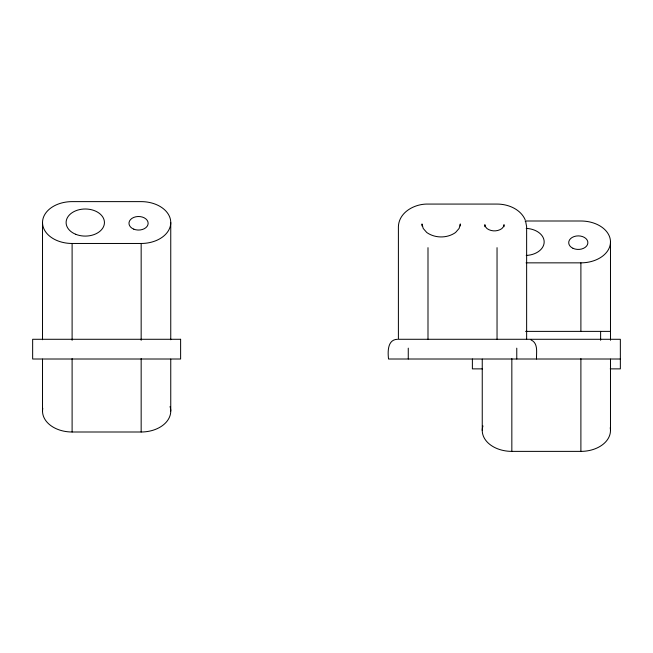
<?xml version="1.0" encoding="UTF-8"?>
<svg xmlns="http://www.w3.org/2000/svg" width="653" height="653" viewBox="0 0 653 653"><rect width="100%" height="100%" fill="white"/><g stroke="black" fill="none" stroke-linecap="round" stroke-linejoin="round"><path stroke-width="0.98" d="M525.045 221L580.892 221A29.597 20.929 0 0 1 610.482 241.92L610.482 340.254M42.518 222.542A29.597 20.929 0 0 0 72.108 243.471L141.162 243.471A29.597 20.929 0 0 0 170.751 222.542A29.597 20.929 0 0 0 141.162 201.622L72.108 201.622A29.597 20.929 0 0 0 42.518 222.542L42.518 339.74M526.057 262.849L580.892 262.849A29.597 20.929 0 0 0 610.482 241.92M525.575 331.381L610.482 331.381M397.506 339.282C387.4 339.519 387.711 351.804 388.535 359.011L620.35 359.011M482.518 368.872L472.38 368.872L472.38 359.011M610.212 368.872L620.35 368.872L620.35 339.282L398.395 339.282L398.395 226.73C398.877 212.07 414.826 203.695 428.05 204.071L496.982 204.071C508.107 204.03 520.482 209.107 525.192 219.792M42.772 408.345A29.597 20.929 0 0 0 72.108 432L141.162 432A29.597 20.929 0 0 0 170.049 406.55M482.951 425.927A29.597 20.929 0 0 0 511.838 451.378L580.892 451.378A29.597 20.929 0 0 0 610.229 427.723M531.02 339.952C538.472 343.233 536.284 352.596 536.505 359.011M525.624 221.31L526.636 226.73L526.636 339.282M610.482 359.117L610.482 430.458M600.621 331.381L600.621 340.254M580.892 262.849L580.892 331.128M580.892 358.644L580.892 451.378M516.768 348.155L516.768 359.011M511.838 358.644L511.838 451.378M504.026 226.697L504.026 224.681L503.487 226.681L501.847 228.607C497.57 231.652 491.309 231.652 487.04 228.607L485.391 226.681L484.861 224.681L484.861 226.697M497.039 247.658L497.039 339.282M482.249 359.117L482.249 430.458M460.316 225.954L460.316 223.938L459.116 228.436L455.549 232.509C447.24 238.41 435.078 238.41 426.768 232.509L423.201 228.436L421.993 223.938L421.993 225.954M427.993 247.658L427.993 339.282M408.264 348.155L408.264 359.011M170.751 222.542L170.751 339.74M170.751 359.101L170.751 411.08M141.162 243.471L141.162 340.286M141.162 358.628L141.162 432M72.108 243.471L72.108 340.286M72.108 358.628L72.108 432M42.518 359.101L42.518 411.08M526.212 228.403A19.166 13.55 0 0 1 544.169 241.92A19.166 13.55 0 0 1 526.212 255.445M180.62 339.282L32.65 339.282L32.65 359.011L180.62 359.011L180.62 339.282M75.691 234.28A19.166 13.55 0 0 0 104.439 222.542A19.166 13.55 0 0 0 75.691 210.813A19.166 13.55 0 0 0 75.691 234.28M133.767 229.154A9.583 6.775 0 0 0 148.141 223.285A9.583 6.775 0 0 0 133.767 217.416A9.583 6.775 0 0 0 133.767 229.154M572.991 248.303A9.583 6.775 0 0 0 587.855 243.087A9.583 6.775 0 0 0 574.028 236.59A9.583 6.775 0 0 0 572.991 248.303"/></g></svg>
